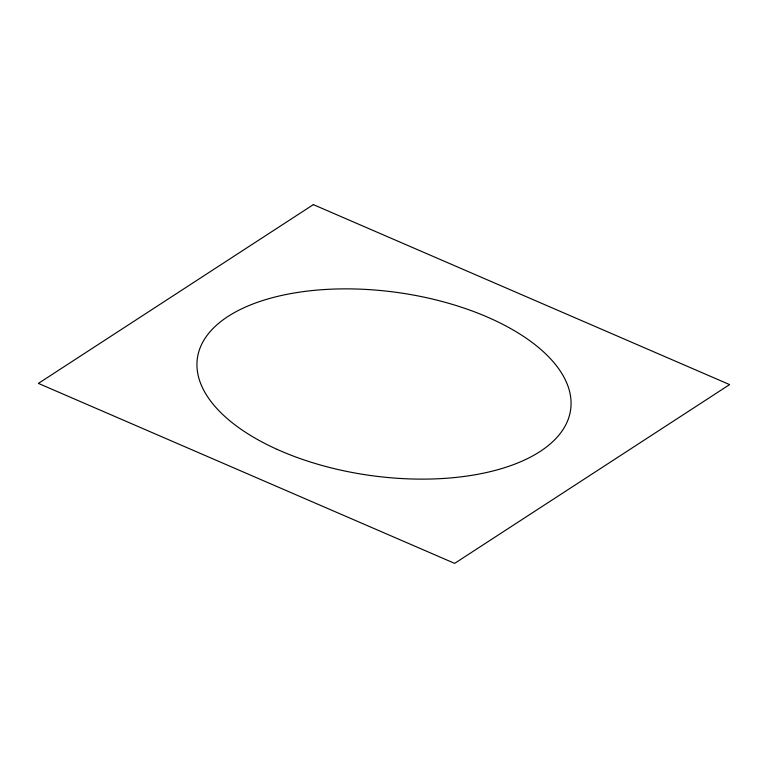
<?xml version="1.0" encoding="UTF-8"?>
<svg xmlns="http://www.w3.org/2000/svg" width="768" height="768" viewBox="0 0 768 768"><rect width="100%" height="100%" fill="white"/><g stroke="black" fill="none" stroke-linecap="round" stroke-linejoin="round"><path stroke-width="1.15" d="M313.354 204.624L38.4 383.405L454.646 563.376L729.6 384.595L313.354 204.624M277.21 449.414A188.39 92.486 7.8 0 0 570.413 411.101A188.39 92.486 7.8 0 0 304.378 291.475A188.39 92.486 7.8 0 0 277.21 449.414"/></g></svg>
